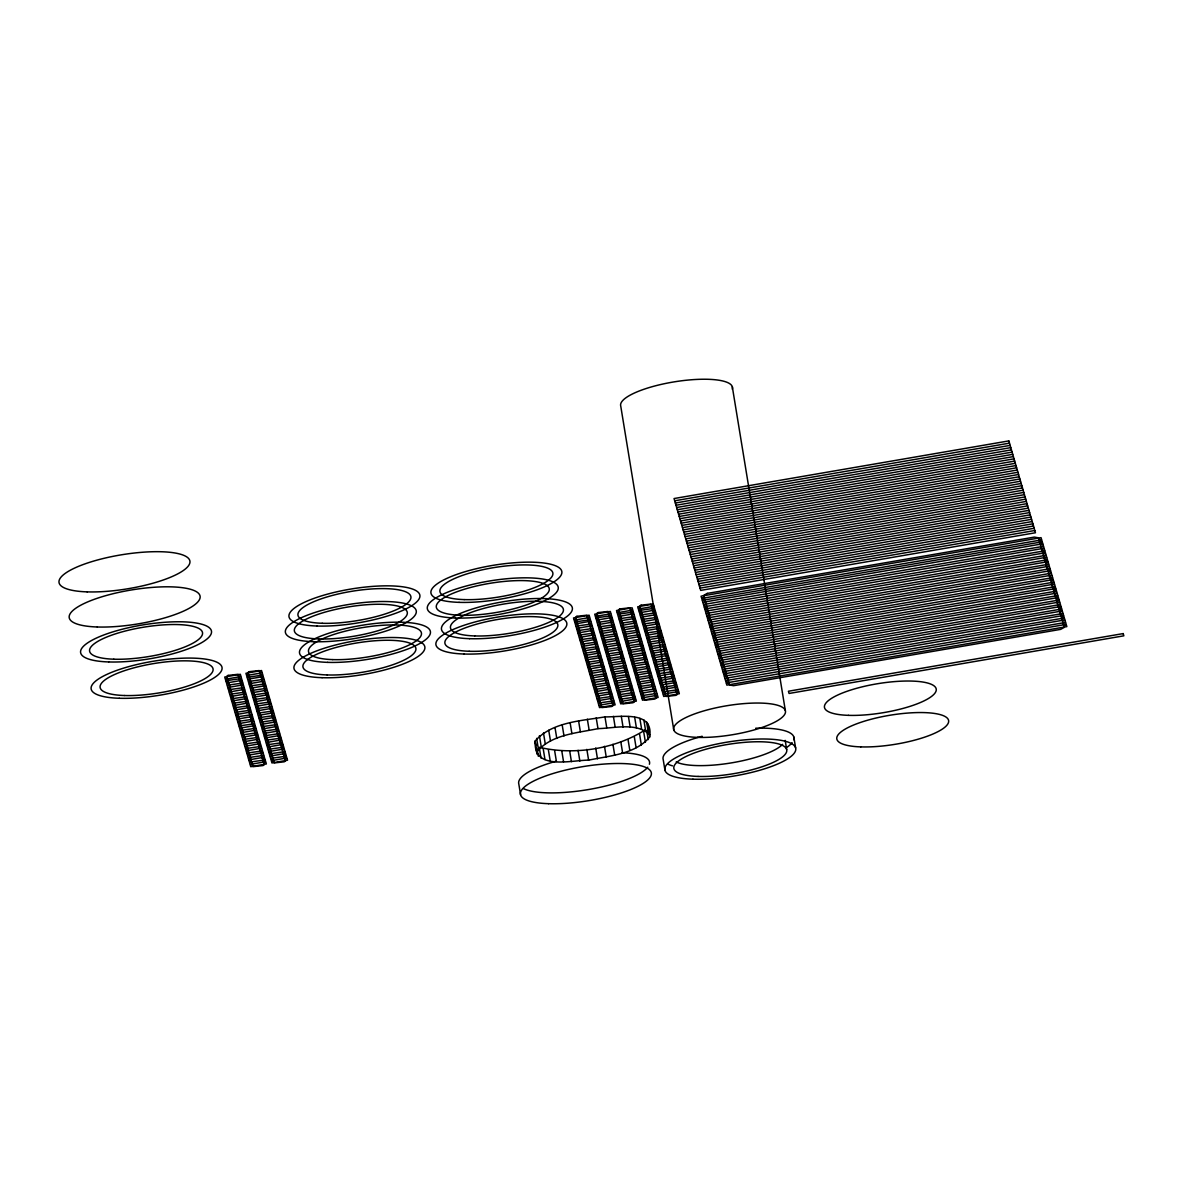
<?xml version="1.0" encoding="UTF-8"?>
<svg xmlns="http://www.w3.org/2000/svg" width="1183" height="1183" viewBox="0 0 1183 1183"><rect width="100%" height="100%" fill="white"/><g stroke="black" fill="none" stroke-linecap="round" stroke-linejoin="round"><path stroke-width="1.5" d="M535.174 743.308L535.219 740.928C551.988 721.926 581.385 720.846 604.971 716.898C620.587 717.149 654.081 710.332 649.63 737.068C635.286 754.355 609.289 755.774 588.616 760.151C571.729 760.077 534.893 770.399 535.174 743.308L536.52 745.438M536.934 754.103L535.219 740.928M647.9 723.892L649.63 737.068M536.978 751.723C551.308 734.436 577.304 733.016 597.992 728.639C614.495 728.24 636.572 722.133 649.659 734.687M540.986 758.081L539.226 747.286C574.273 755.523 615.13 749.09 645.504 729.719M239.306 678.82L241.421 678.007L240.992 676.543L225.376 679.279L225.805 680.757L239.306 678.82L241.643 678.805L242.071 680.269L226.456 683.02L226.042 681.541L228.142 680.743M238.641 676.558L240.755 675.744L240.326 674.28L224.726 677.016L225.154 678.495L227.491 678.48M260.511 675.079L262.611 674.266L262.197 672.802L246.582 675.537L247.01 677.016L249.347 677.001L262.848 675.064L263.277 676.528L247.661 679.279L247.232 677.8L249.347 677.001M228.807 683.005L226.692 683.804L227.121 685.268L240.622 683.345L242.959 683.33L243.387 684.794L227.772 687.53L227.343 686.066L229.458 685.268M259.846 672.816L261.961 672.003L261.532 670.539L245.931 673.275L246.36 674.754L248.696 674.739M249.997 679.264L247.898 680.062L248.326 681.541L261.813 679.604L264.164 679.589L264.593 681.053L248.977 683.804L248.548 682.325L250.663 681.526M240.622 683.345L242.722 682.532L242.293 681.068L239.957 681.083M230.108 687.515L228.008 688.329L228.423 689.793L241.923 687.855L244.26 687.841L244.689 689.319L229.088 692.055L228.659 690.591L230.774 689.778M251.314 683.789L249.199 684.587L249.628 686.051L263.129 684.129L265.465 684.114L265.894 685.578L250.293 688.314L249.864 686.85L251.979 686.036M261.813 679.604L263.927 678.791L263.498 677.327L261.162 677.341M241.923 687.855L244.038 687.057L243.609 685.593L241.273 685.608M231.424 692.04L229.31 692.854L229.739 694.317L243.24 692.38L245.576 692.366L246.005 693.844L230.404 696.58L229.975 695.116L232.075 694.303M252.63 688.299L250.515 689.112L250.944 690.576L264.445 688.639L266.781 688.624L267.21 690.103L251.595 692.839L251.18 691.375L253.28 690.561M263.129 684.129L265.243 683.316L264.815 681.852L262.478 681.866M243.24 692.38L245.354 691.582L244.925 690.103L242.589 690.118M232.74 696.565L230.626 697.379L231.055 698.842L244.556 696.905L246.892 696.891L247.321 698.369L231.705 701.105L231.276 699.641L233.391 698.828M253.946 692.824L251.831 693.637L252.26 695.101L265.761 693.164L268.097 693.149L268.526 694.628L252.911 697.364L252.482 695.9L254.596 695.086M264.445 688.639L266.559 687.841L266.131 686.377L263.794 686.377M244.556 696.905L246.656 696.107L246.241 694.628L243.89 694.643M234.057 701.09L231.942 701.889L232.371 703.367L245.872 701.43L248.208 701.415L248.637 702.894L233.021 705.63L232.593 704.151L234.707 703.353M255.247 697.349L253.147 698.162L253.576 699.626L267.062 697.689L269.413 697.674L269.828 699.153L254.227 701.889L253.798 700.41L255.912 699.611M265.761 693.164L267.861 692.366L267.432 690.887L265.096 690.902M245.872 701.43L247.972 700.632L247.543 699.153L245.206 699.168M235.358 705.615L233.258 706.414L233.672 707.892L247.173 705.955L249.509 705.94L249.938 707.404L234.338 710.155L233.909 708.676L236.023 707.878M256.563 701.874L254.449 702.672L254.877 704.151L268.378 702.214L270.715 702.199L271.144 703.678L255.543 706.414L255.114 704.935L257.229 704.136M267.062 697.689L269.177 696.891L268.748 695.412L266.412 695.427M247.173 705.955L249.288 705.142L248.859 703.678L246.522 703.693M236.674 710.14L234.559 710.939L234.988 712.417L248.489 710.48L250.826 710.465L251.254 711.929L235.654 714.68L235.225 713.201L237.325 712.403M257.879 706.399L255.765 707.197L256.193 708.676L269.694 706.739L272.031 706.724L272.46 708.188L256.844 710.939L256.43 709.46L258.53 708.661M268.378 702.214L270.493 701.415L270.064 699.937L267.728 699.952M248.489 710.48L250.604 709.667L250.175 708.203L247.838 708.218M237.99 714.665L235.875 715.464L236.304 716.928L249.805 715.005L252.142 714.99L252.571 716.454L236.955 719.19L236.526 717.726L238.641 716.928M269.694 706.739L271.809 705.926L271.38 704.462L269.044 704.476M259.195 710.924L257.081 711.722L257.51 713.201L271.011 711.264L273.347 711.249L273.776 712.713L258.16 715.464L257.731 713.985L259.846 713.186M249.805 715.005L251.905 714.192L251.491 712.728L249.14 712.743M239.291 719.175L237.192 719.989L237.62 721.453L251.107 719.515L253.458 719.515L253.887 720.979L238.271 723.715L237.842 722.251L239.957 721.438M271.011 711.264L273.11 710.451L272.682 708.987L270.345 709.001M260.497 715.449L258.397 716.247L258.826 717.711L272.312 715.789L274.663 715.774L275.077 717.238L259.476 719.974L259.047 718.51L261.162 717.711M251.107 719.515L253.221 718.717L252.792 717.253L250.456 717.268M240.607 723.7L238.508 724.514L238.922 725.978L252.423 724.04L254.759 724.026L255.188 725.504L239.587 728.24L239.158 726.776L241.273 725.963M272.312 715.789L274.426 714.976L273.998 713.512L271.661 713.526M261.813 719.959L259.698 720.772L260.127 722.236L273.628 720.299L275.964 720.284L276.393 721.763L260.792 724.499L260.364 723.035L262.463 722.221M241.923 728.225L239.809 729.039L240.238 730.503L253.739 728.565L256.075 728.551L256.504 730.029L240.888 732.765L240.474 731.301L242.574 730.488M252.423 724.04L254.537 723.242L254.108 721.763L251.772 721.778M273.628 720.299L275.743 719.501L275.314 718.037L272.977 718.051M263.129 724.484L261.014 725.297L261.443 726.761L274.944 724.824L277.28 724.809L277.709 726.288L262.094 729.024L261.68 727.56L263.779 726.746M243.24 732.75L241.125 733.549L241.554 735.027L255.055 733.09L257.391 733.076L257.82 734.554L242.204 737.29L241.776 735.811L243.89 735.013M253.739 728.565L255.853 727.767L255.424 726.288L253.088 726.303M274.944 724.824L277.059 724.026L276.63 722.547L274.279 722.562M264.445 729.009L262.33 729.822L262.759 731.286L276.26 729.349L278.596 729.334L279.025 730.813L263.41 733.549L262.981 732.07L265.096 731.271M244.541 737.275L242.441 738.074L242.87 739.552L256.356 737.615L258.707 737.601L259.121 739.064L243.521 741.815L243.092 740.336L245.206 739.538M255.055 733.09L257.155 732.292L256.741 730.813L254.389 730.828M276.26 729.349L278.36 728.551L277.931 727.072L275.595 727.087M265.746 733.534L263.646 734.332L264.06 735.811L277.561 733.874L279.913 733.859L280.327 735.338L264.726 738.074L264.297 736.595L266.412 735.796M245.857 741.8L243.742 742.599L244.171 744.077L257.672 742.14L260.009 742.125L260.437 743.589L244.837 746.34L244.408 744.861L246.522 744.063M256.356 737.615L258.471 736.817L258.042 735.338L255.705 735.353M588.099 619.729L590.213 618.931L589.785 617.452L574.169 620.203L574.598 621.666L576.934 621.652L590.435 619.715L590.864 621.193L575.263 623.929L574.834 622.465L576.934 621.652M277.561 733.874L279.676 733.076L279.247 731.597L276.911 731.612M267.062 738.059L264.948 738.857L265.376 740.336L278.877 738.399L281.214 738.384L281.643 739.848L266.042 742.599L265.613 741.12L267.713 740.321M247.173 746.325L245.058 747.124L245.487 748.602L258.988 746.665L261.325 746.65L261.754 748.114L246.138 750.85L245.724 749.386L247.824 748.588M257.672 742.14L259.787 741.327L259.358 739.863L257.022 739.878M587.448 617.467L589.548 616.668L589.134 615.19L573.518 617.94L573.947 619.404L576.284 619.389M609.304 615.988L611.419 615.19L610.99 613.711L595.374 616.461L595.803 617.925L609.304 615.988L611.641 615.973L612.069 617.452L596.469 620.188L596.04 618.724L598.14 617.91M577.6 623.914L575.485 624.713L575.914 626.191L589.415 624.254L591.751 624.24L592.18 625.718L576.565 628.454L576.151 626.975L578.25 626.177M278.877 738.399L280.992 737.586L280.563 736.122L278.227 736.137M268.378 742.584L266.264 743.382L266.693 744.861L280.194 742.924L282.53 742.909L282.959 744.373L267.343 747.124L266.914 745.645L269.029 744.846M248.489 750.85L246.375 751.649L246.803 753.113L260.304 751.19L262.641 751.175L263.07 752.639L247.454 755.375L247.025 753.911L249.14 753.098M258.988 746.665L261.103 745.852L260.674 744.388L258.338 744.403M608.654 613.726L610.753 612.927L610.324 611.448L594.724 614.199L595.153 615.663L597.489 615.648M631.086 612.336L633.201 611.522L632.772 610.058L617.156 612.794L617.585 614.273L631.086 612.336L633.423 612.321L633.851 613.785L618.251 616.535L617.822 615.056L619.922 614.258M598.805 620.173L596.69 620.986L597.119 622.45L610.62 620.513L612.957 620.498L613.385 621.977L597.77 624.713L597.341 623.249L599.456 622.435M589.415 624.254L591.53 623.456L591.101 621.977L588.75 621.992M578.916 628.439L576.801 629.238L577.23 630.716L590.731 628.779L593.067 628.764L593.496 630.228L577.881 632.979L577.452 631.5L579.566 630.702M280.194 742.924L282.293 742.111L281.879 740.647L279.528 740.662M269.694 747.109L267.58 747.907L268.009 749.371L281.51 747.449L283.846 747.434L284.275 748.898L268.659 751.634L268.23 750.17L270.345 749.371M249.79 755.36L247.691 756.174L248.119 757.638L261.606 755.7L263.957 755.686L264.371 757.164L248.77 759.9L248.341 758.436L250.456 757.623M260.304 751.19L262.404 750.377L261.975 748.913L259.639 748.928M630.435 610.073L632.535 609.26L632.121 607.796L616.506 610.532L616.934 612.01L619.271 611.995M652.291 608.594L654.406 607.781L653.977 606.317L638.362 609.053L638.79 610.532L652.291 608.594L654.628 608.58L655.057 610.044L639.456 612.794L639.027 611.315L641.127 610.517M620.587 616.52L618.472 617.319L618.901 618.783L632.402 616.861L634.739 616.846L635.167 618.31L619.552 621.045L619.138 619.581L621.238 618.768M600.106 624.698L598.006 625.496L598.435 626.975L611.922 625.038L614.273 625.023L614.702 626.502L599.086 629.238L598.657 627.759L600.772 626.96M610.62 620.513L612.72 619.715L612.306 618.236L609.955 618.251M590.731 628.779L592.831 627.981L592.402 626.502L590.066 626.517M580.217 632.964L578.117 633.763L578.531 635.241L592.032 633.304L594.384 633.289L594.798 634.753L579.197 637.504L578.768 636.025L580.883 635.227M281.51 747.449L283.609 746.636L283.181 745.172L280.844 745.186M651.641 606.332L653.741 605.519L653.312 604.055L637.711 606.79L638.14 608.269L640.476 608.254M270.996 751.619L268.896 752.432L269.31 753.896L282.811 751.959L285.147 751.959L285.576 753.423L269.975 756.159L269.547 754.695L271.661 753.882M251.107 759.885L248.992 760.699L249.421 762.163L262.922 760.225L265.258 760.211L265.687 761.689L250.086 764.425L249.657 762.961L251.757 762.148M261.606 755.7L263.72 754.902L263.291 753.423L260.955 753.438M641.792 612.779L639.678 613.578L640.107 615.056L653.607 613.119L655.944 613.105L656.373 614.569L640.757 617.304L640.328 615.84L642.443 615.042M632.402 616.861L634.517 616.047L634.088 614.583L631.737 614.598M621.903 621.031L619.788 621.844L620.217 623.308L633.718 621.371L636.055 621.356L636.484 622.835L620.868 625.57L620.439 624.106L622.554 623.293M601.422 629.223L599.323 630.021L599.737 631.5L613.238 629.563L615.574 629.548L616.003 631.012L600.402 633.763L599.973 632.284L602.088 631.485M611.922 625.038L614.036 624.24L613.607 622.761L611.271 622.776M592.032 633.304L594.147 632.491L593.718 631.027L591.382 631.042M581.533 637.489L579.419 638.288L579.847 639.766L593.348 637.829L595.685 637.814L596.114 639.278L580.513 642.014L580.084 640.55L582.184 639.752M282.811 751.959L284.926 751.161L284.497 749.697L282.16 749.711M272.312 756.144L270.197 756.957L270.626 758.421L284.127 756.484L286.463 756.469L286.892 757.948L271.291 760.684L270.863 759.22L272.962 758.407M262.922 760.225L265.036 759.427L264.608 757.948L262.271 757.963M252.423 764.41L250.308 765.209L250.737 766.688L266.352 763.952L265.924 762.473L263.572 762.488M653.607 613.119L655.707 612.306L655.293 610.842L652.942 610.857M643.094 617.304L640.994 618.103L641.423 619.567L654.909 617.644L657.26 617.63L657.689 619.093L642.073 621.829L641.644 620.365L643.759 619.552M633.718 621.371L635.818 620.572L635.389 619.108L633.053 619.108M623.204 625.556L621.105 626.369L621.519 627.833L635.02 625.896L637.356 625.881L637.785 627.36L622.184 630.095L621.755 628.631L623.87 627.818M613.238 629.563L615.352 628.75L614.923 627.286L612.587 627.301M602.739 633.748L600.624 634.546L601.053 636.025L614.554 634.088L616.89 634.073L617.319 635.537L601.703 638.288L601.289 636.809L603.389 636.01M593.348 637.829L595.463 637.016L595.034 635.552L592.698 635.567M582.849 642.014L580.735 642.813L581.164 644.277L594.665 642.354L597.001 642.339L597.43 643.803L581.814 646.539L581.385 645.075L583.5 644.262M284.127 756.484L286.242 755.686L285.813 754.207L283.476 754.222M273.628 760.669L271.513 761.482L271.942 762.946L287.543 760.211L287.129 758.732L284.778 758.747M654.909 617.644L657.023 616.831L656.595 615.367L654.258 615.382M644.41 621.814L642.295 622.628L642.724 624.092L656.225 622.154L658.561 622.14L658.99 623.618L643.389 626.354L642.961 624.89L645.075 624.077M635.02 625.896L637.134 625.097L636.705 623.618L634.369 623.633M624.52 630.081L622.406 630.894L622.835 632.358L636.336 630.421L638.672 630.406L639.101 631.885L623.5 634.62L623.071 633.142L625.171 632.343M614.554 634.088L616.668 633.275L616.239 631.811L613.903 631.826M604.055 638.273L601.94 639.071L602.369 640.55L615.87 638.613L618.206 638.598L618.635 640.062L603.019 642.798L602.591 641.334L604.705 640.535M594.665 642.354L596.764 641.541L596.35 640.077L593.999 640.092M584.165 646.524L582.051 647.338L582.48 648.802L595.981 646.864L598.317 646.85L598.746 648.328L583.13 651.064L582.701 649.6L584.816 648.787M656.225 622.154L658.34 621.356L657.911 619.892L655.574 619.892M645.726 626.339L643.611 627.153L644.04 628.617L657.541 626.679L659.877 626.665L660.306 628.143L644.691 630.879L644.277 629.415L646.376 628.602M625.837 634.606L623.722 635.404L624.151 636.883L637.652 634.946L639.988 634.931L640.417 636.41L624.801 639.145L624.373 637.667L626.487 636.868M636.336 630.421L638.45 629.622L638.021 628.143L635.685 628.158M615.87 638.613L617.97 637.8L617.541 636.336L615.204 636.35M605.356 642.783L603.256 643.596L603.685 645.06L617.171 643.123L619.522 643.123L619.936 644.587L604.336 647.323L603.907 645.859L606.021 645.046M585.467 651.049L583.367 651.863L583.781 653.327L597.282 651.389L599.618 651.375L600.047 652.853L584.446 655.589L584.018 654.125L586.132 653.312M595.981 646.864L598.08 646.066L597.652 644.587L595.315 644.602M657.541 626.679L659.656 625.881L659.227 624.402L656.89 624.417M647.042 630.864L644.927 631.678L645.356 633.142L658.857 631.204L661.193 631.19L661.622 632.668L646.007 635.404L645.578 633.925L647.692 633.127M627.153 639.131L625.038 639.929L625.467 641.408L638.968 639.471L641.304 639.456L641.733 640.92L626.118 643.67L625.689 642.192L627.803 641.393M637.652 634.946L639.752 634.147L639.338 632.668L636.986 632.683M617.171 643.123L619.286 642.325L618.857 640.861L616.52 640.875M606.672 647.308L604.557 648.121L604.986 649.585L618.487 647.648L620.824 647.633L621.252 649.112L605.652 651.848L605.223 650.384L607.337 649.571M586.783 655.574L584.668 656.388L585.097 657.852L598.598 655.914L600.934 655.9L601.363 657.378L585.762 660.114L585.334 658.635L587.433 657.837M597.282 651.389L599.397 650.591L598.968 649.112L596.631 649.127M658.857 631.204L660.957 630.406L660.528 628.927L658.192 628.942M648.343 635.389L646.243 636.188L646.672 637.667L660.158 635.729L662.51 635.715L662.924 637.179L647.323 639.929L646.894 638.45L649.009 637.652M628.454 643.656L626.354 644.454L626.768 645.933L640.269 643.996L642.606 643.981L643.034 645.445L627.434 648.195L627.005 646.717L629.119 645.918M638.968 639.471L641.068 638.657L640.639 637.193L638.302 637.208M618.487 647.648L620.602 646.85L620.173 645.371L617.837 645.386M607.988 651.833L605.873 652.646L606.302 654.11L619.803 652.173L622.14 652.158L622.569 653.637L606.953 656.373L606.539 654.909L608.639 654.095M588.099 660.099L585.984 660.898L586.413 662.376L599.914 660.439L602.251 660.425L602.679 661.889L587.064 664.639L586.635 663.16L588.75 662.362M598.598 655.914L600.713 655.116L600.284 653.637L597.947 653.652M660.158 635.729L662.273 634.931L661.844 633.452L659.508 633.467M649.659 639.914L647.545 640.713L647.973 642.192L661.474 640.254L663.811 640.24L664.24 641.704L648.639 644.454L648.21 642.975L650.325 642.177M629.77 648.18L627.655 648.979L628.084 650.443L641.585 648.521L643.922 648.506L644.351 649.97L628.75 652.705L628.321 651.241L630.421 650.443M640.269 643.996L642.384 643.182L641.955 641.718L639.619 641.733M619.803 652.173L621.918 651.375L621.489 649.896L619.153 649.911M609.304 656.358L607.19 657.156L607.618 658.635L621.119 656.698L623.456 656.683L623.885 658.162L608.269 660.898L607.84 659.419L609.955 658.62M589.4 664.624L587.3 665.423L587.729 666.901L601.215 664.964L603.567 664.95L603.995 666.413L588.38 669.164L587.951 667.685L590.066 666.887M599.914 660.439L602.014 659.641L601.6 658.162L599.249 658.177M661.474 640.254L663.589 639.441L663.16 637.977L660.824 637.992M650.975 644.439L648.861 645.238L649.29 646.717L662.791 644.779L665.127 644.765L665.556 646.229L649.94 648.979L649.526 647.5L651.626 646.702M631.086 652.691L628.972 653.504L629.4 654.968L642.901 653.031L645.238 653.031L645.667 654.495L630.051 657.23L629.622 655.766L631.737 654.953M641.585 648.521L643.7 647.707L643.271 646.243L640.935 646.258M621.119 656.698L623.219 655.9L622.79 654.421L620.454 654.436M610.605 660.883L608.506 661.681L608.934 663.16L622.421 661.223L624.772 661.208L625.186 662.672L609.585 665.423L609.156 663.944L611.271 663.145M590.716 669.149L588.616 669.948L589.03 671.426L602.531 669.489L604.868 669.474L605.297 670.938L589.696 673.674L589.267 672.21L591.382 671.412M601.215 664.964L603.33 664.151L602.901 662.687L600.565 662.702M662.791 644.779L664.905 643.966L664.476 642.502L662.14 642.517M652.291 648.964L650.177 649.763L650.606 651.227L664.107 649.304L666.443 649.29L666.872 650.754L651.256 653.489L650.827 652.025L652.942 651.212M632.387 657.216L630.288 658.029L630.716 659.493L644.203 657.556L646.554 657.541L646.983 659.02L631.367 661.755L630.938 660.291L633.053 659.478M642.901 653.031L645.001 652.232L644.587 650.768L642.236 650.783M622.421 661.223L624.535 660.425L624.106 658.946L621.77 658.961M611.922 665.408L609.807 666.206L610.236 667.685L623.737 665.748L626.073 665.733L626.502 667.197L610.901 669.948L610.472 668.469L612.572 667.67M592.032 673.674L589.918 674.473L590.347 675.937L603.848 674.014L606.184 673.999L606.613 675.463L590.997 678.199L590.583 676.735L592.683 675.922M602.531 669.489L604.646 668.676L604.217 667.212L601.881 667.227M664.107 649.304L666.206 648.491L665.778 647.027L663.441 647.042M653.593 653.474L651.493 654.288L651.922 655.752L665.408 653.815L667.759 653.8L668.173 655.278L652.572 658.014L652.144 656.55L654.258 655.737M633.704 661.741L631.604 662.554L632.018 664.018L645.519 662.081L647.855 662.066L648.284 663.545L632.683 666.28L632.254 664.816L634.369 664.003M644.203 657.556L646.317 656.757L645.888 655.278L643.552 655.293M623.737 665.748L625.851 664.935L625.423 663.471L623.086 663.486M613.238 669.933L611.123 670.731L611.552 672.21L625.053 670.273L627.389 670.258L627.818 671.722L612.202 674.458L611.788 672.994L613.888 672.195M593.348 678.184L591.234 678.998L591.663 680.462L605.164 678.524L607.5 678.51L607.929 679.988L592.313 682.724L591.884 681.26L593.999 680.447M603.848 674.014L605.962 673.201L605.533 671.737L603.197 671.752M665.408 653.815L667.523 653.016L667.094 651.552L664.757 651.552M654.909 657.999L652.794 658.813L653.223 660.277L666.724 658.34L669.06 658.325L669.489 659.803L653.888 662.539L653.46 661.075L655.559 660.262M645.519 662.081L647.633 661.282L647.205 659.803L644.868 659.818M625.053 670.273L627.167 669.46L626.739 667.996L624.387 668.011M635.02 666.266L632.905 667.064L633.334 668.543L646.835 666.606L649.171 666.591L649.6 668.07L633.984 670.805L633.57 669.327L635.67 668.528M614.554 674.458L612.439 675.256L612.868 676.72L626.369 674.798L628.705 674.783L629.134 676.247L613.519 678.983L613.09 677.519L615.204 676.706M605.164 678.524L607.263 677.726L606.849 676.262L604.498 676.262M594.65 682.709L592.55 683.523L592.979 684.987L606.465 683.049L608.816 683.035L609.23 684.513L593.629 687.249L593.201 685.785L595.315 684.972M666.724 658.34L668.839 657.541L668.41 656.062L666.073 656.077M656.225 662.524L654.11 663.338L654.539 664.802L668.04 662.864L670.377 662.85L670.805 664.328L655.19 667.064L654.776 665.585L656.876 664.787M646.835 666.606L648.949 665.807L648.521 664.328L646.184 664.343M626.369 674.798L628.469 673.985L628.04 672.521L625.703 672.536M636.336 670.791L634.221 671.589L634.65 673.068L648.151 671.131L650.487 671.116L650.916 672.58L635.301 675.33L634.872 673.852L636.986 673.053M615.855 678.968L613.755 679.781L614.169 681.245L627.67 679.308L630.021 679.293L630.435 680.772L614.835 683.508L614.406 682.044L616.52 681.231M606.465 683.049L608.58 682.251L608.151 680.772L605.814 680.787M595.966 687.234L593.851 688.048L594.28 689.512L607.781 687.574L610.117 687.56L610.546 689.038L594.945 691.774L594.517 690.295L596.631 689.497M668.04 662.864L670.155 662.066L669.726 660.587L667.375 660.602M657.541 667.049L655.426 667.848L655.855 669.327L669.356 667.389L671.693 667.375L672.121 668.853L656.506 671.589L656.077 670.11L658.192 669.312M648.151 671.131L650.251 670.317L649.837 668.853L647.485 668.868M627.67 679.308L629.785 678.51L629.356 677.031L627.02 677.046M637.637 675.316L635.537 676.114L635.966 677.593L649.452 675.656L651.803 675.641L652.217 677.105L636.617 679.855L636.188 678.377L638.302 677.578M617.171 683.493L615.056 684.306L615.485 685.77L628.986 683.833L631.323 683.818L631.752 685.297L616.151 688.033L615.722 686.569L617.822 685.756M607.781 687.574L609.896 686.776L609.467 685.297L607.13 685.312M597.282 691.759L595.167 692.558L595.596 694.037L609.097 692.099L611.434 692.085L611.862 693.563L596.247 696.299L595.833 694.82L597.933 694.022M669.356 667.389L671.456 666.591L671.027 665.112L668.691 665.127M658.842 671.574L656.742 672.373L657.156 673.852L670.657 671.914L673.009 671.9L673.423 673.364L657.822 676.114L657.393 674.635L659.508 673.837M649.452 675.656L651.567 674.842L651.138 673.378L648.802 673.393M628.986 683.833L631.101 683.035L630.672 681.556L628.336 681.571M638.953 679.841L636.838 680.639L637.267 682.118L650.768 680.181L653.105 680.166L653.534 681.63L637.933 684.365L637.504 682.902L639.619 682.103M618.487 688.018L616.373 688.817L616.801 690.295L630.302 688.358L632.639 688.343L633.068 689.822L617.452 692.558L617.023 691.079L619.138 690.281M609.097 692.099L611.212 691.301L610.783 689.822L608.446 689.837M598.598 696.284L596.483 697.083L596.912 698.562L610.413 696.624L612.75 696.61L613.178 698.074L597.563 700.824L597.134 699.345L599.249 698.547M670.657 671.914L672.772 671.101L672.343 669.637L670.007 669.652M660.158 676.099L658.044 676.898L658.473 678.377L671.974 676.439L674.31 676.425L674.739 677.889L659.138 680.639L658.709 679.16L660.809 678.362M650.768 680.181L652.883 679.367L652.454 677.903L650.118 677.918M630.302 688.358L632.402 687.56L631.988 686.081L629.637 686.096M640.269 684.351L638.155 685.164L638.583 686.628L652.084 684.691L654.421 684.691L654.85 686.155L639.234 688.89L638.82 687.427L640.92 686.613M619.803 692.543L617.689 693.342L618.117 694.82L631.618 692.883L633.955 692.868L634.384 694.332L618.768 697.083L618.339 695.604L620.454 694.805M610.413 696.624L612.513 695.811L612.084 694.347L609.748 694.362M599.899 700.809L597.799 701.608L598.228 703.086L611.715 701.149L614.066 701.135L614.48 702.598L598.879 705.349L598.45 703.87L600.565 703.072M671.974 676.439L674.088 675.626L673.659 674.162L671.323 674.177M661.474 680.624L659.36 681.423L659.789 682.887L673.29 680.964L675.626 680.95L676.055 682.414L660.439 685.149L660.01 683.685L662.125 682.887M652.084 684.691L654.199 683.892L653.77 682.428L651.434 682.443M631.618 692.883L633.718 692.085L633.289 690.606L630.953 690.621M641.585 688.876L639.471 689.689L639.899 691.153L653.4 689.216L655.737 689.201L656.166 690.68L640.55 693.415L640.121 691.951L642.236 691.138M621.105 697.068L619.005 697.866L619.419 699.345L632.92 697.408L635.256 697.393L635.685 698.857L620.084 701.608L619.655 700.129L621.77 699.33M611.715 701.149L613.829 700.336L613.4 698.872L611.064 698.887M601.215 705.334L599.101 706.133L599.53 707.597L615.145 704.861L614.716 703.397L612.38 703.412M662.791 685.134L660.676 685.948L661.105 687.412L674.606 685.475L676.942 685.46L677.371 686.939L661.755 689.674L661.327 688.21L663.441 687.397M673.29 680.964L675.389 680.151L674.975 678.687L672.624 678.702M653.4 689.216L655.5 688.417L655.071 686.939L652.735 686.953M642.887 693.401L640.787 694.214L641.216 695.678L654.702 693.741L657.053 693.726L657.467 695.205L641.866 697.94L641.437 696.476L643.552 695.663M622.421 701.593L620.306 702.391L620.735 703.87L636.35 701.12L635.922 699.656L633.585 699.671M632.92 697.408L635.034 696.595L634.606 695.131L632.269 695.146M664.092 689.659L661.992 690.473L662.406 691.937L675.907 690L678.243 689.985L678.672 691.464L663.072 694.199L662.643 692.735L664.757 691.922M674.606 685.475L676.706 684.676L676.277 683.212L673.94 683.227M654.702 693.741L656.816 692.942L656.388 691.464L654.051 691.478M644.203 697.926L642.088 698.724L642.517 700.203L658.132 697.467L657.704 695.988L655.367 696.003M665.408 694.184L663.293 694.998L663.722 696.462L679.338 693.726L678.909 692.247L676.572 692.262M675.907 690L678.022 689.201L677.593 687.722L675.256 687.737M1039.65 542.272L1042.164 541.533L1041.691 539.892L701.711 598.421L702.184 600.062L704.876 599.914L1039.65 542.272L1042.341 542.125L1042.815 543.766L702.835 602.31L702.362 600.653L704.876 599.914M705.526 602.147L702.998 602.901L703.486 604.543L1040.951 546.753L1043.643 546.605L1044.116 548.247L704.136 606.79L703.648 605.134L706.177 604.395M706.828 606.628L704.299 607.382L704.787 609.023L1042.253 551.234L1044.944 551.071L1045.417 552.727L705.438 611.256L704.95 609.615L707.478 608.875M708.129 611.108L705.6 611.848L706.074 613.504L1043.554 555.714L1046.245 555.552L1046.718 557.208L706.724 615.737L706.251 614.095L708.765 613.341M709.416 615.589L706.902 616.328L707.375 617.97L1044.84 560.18L1047.546 560.032L1048.02 561.674L708.025 620.217L707.552 618.576L710.066 617.822M710.717 620.069L708.203 620.809L708.676 622.45L1046.142 564.661L1048.833 564.513L1049.321 566.154L709.327 624.698L708.854 623.042L711.367 622.302M712.018 624.535L709.504 625.289L709.977 626.931L1047.443 569.141L1050.134 568.993L1050.608 570.635L710.628 629.164L710.155 627.522L712.669 626.783M713.319 629.016L710.806 629.77L711.279 631.411L1048.744 573.622L1051.436 573.459L1051.909 575.115L711.929 633.644L711.441 632.003L713.97 631.264M714.621 633.496L712.092 634.236L712.58 635.892L1050.046 578.103L1052.737 577.94L1053.21 579.596L713.231 638.125L712.743 636.484L715.271 635.729M1038.999 540.039L1041.528 539.285L1041.04 537.644L701.061 596.188L701.534 597.829L704.225 597.681M715.922 637.977L713.393 638.716L713.881 640.358L1051.347 582.568L1054.038 582.42L1054.511 584.062L714.517 642.606L714.044 640.964L716.573 640.21M717.209 642.458L714.695 643.197L715.168 644.839L1052.648 587.049L1055.34 586.901L1055.813 588.543L715.819 647.086L715.345 645.43L717.859 644.691M1040.951 546.753L1043.465 546.014L1042.992 544.357L1040.301 544.52M718.51 646.924L715.996 647.678L716.469 649.319L1053.935 591.53L1056.626 591.382L1057.114 593.023L717.12 651.552L716.647 649.911L719.16 649.171M1042.253 551.234L1044.766 550.479L1044.293 548.838L1041.602 548.986M719.811 651.404L717.297 652.158L717.77 653.8L1055.236 596.01L1057.927 595.848L1058.415 597.504L718.421 656.033L717.948 654.391L720.462 653.652M1043.554 555.714L1046.068 554.96L1045.595 553.319L1042.903 553.467M721.112 655.885L718.599 656.624L719.072 658.28L1056.537 600.476L1059.229 600.328L1059.702 601.97L719.722 660.513L719.249 658.872L721.763 658.118M1044.84 560.18L1047.369 559.441L1046.896 557.799L1044.205 557.947M722.414 660.365L719.885 661.105L720.373 662.746L1057.839 604.957L1060.53 604.809L1061.003 606.45L721.024 664.994L720.536 663.352L723.064 662.598M1046.142 564.661L1048.67 563.921L1048.182 562.265L1045.491 562.428M723.715 664.846L721.186 665.585L721.674 667.227L1059.14 609.437L1061.831 609.289L1062.304 610.931L722.325 669.474L721.837 667.818L724.366 667.079M1047.443 569.141L1049.972 568.402L1049.484 566.746L1046.792 566.908M725.016 669.312L722.488 670.066L722.961 671.707L1060.441 613.918L1063.133 613.77L1063.606 615.411L723.612 673.94L723.138 672.299L725.652 671.56M1048.744 573.622L1051.258 572.868L1050.785 571.226L1048.094 571.374M726.303 673.792L723.789 674.547L724.262 676.188L1061.728 618.398L1064.434 618.236L1064.907 619.892L724.913 678.421L724.44 676.78L726.954 676.04M1050.046 578.103L1052.559 577.348L1052.086 575.707L1049.395 575.855M727.604 678.273L725.09 679.012L725.563 680.669L1063.029 622.864L1065.72 622.716L1066.208 624.358L726.214 682.902L725.741 681.26L728.255 680.506M1051.347 582.568L1053.861 581.829L1053.388 580.188L1050.696 580.335M728.905 682.754L726.392 683.493L726.865 685.134L1066.859 626.606L1066.371 624.964L1063.68 625.112M1052.648 587.049L1055.162 586.31L1054.689 584.653L1051.998 584.816M1053.935 591.53L1056.463 590.775L1055.99 589.134L1053.284 589.282M1055.236 596.01L1057.765 595.256L1057.277 593.615L1054.585 593.762M1056.537 600.476L1059.066 599.737L1058.578 598.095L1055.887 598.243M1057.839 604.957L1060.352 604.217L1059.879 602.576L1057.188 602.724M1059.14 609.437L1061.654 608.698L1061.181 607.042L1058.489 607.204M1060.441 613.918L1062.955 613.164L1062.482 611.522L1059.791 611.67M1061.728 618.398L1064.256 617.644L1063.783 616.003L1061.092 616.151M1063.029 622.864L1065.558 622.125L1065.07 620.484L1062.378 620.631M674.694 500.793L1009.483 443.152M675.345 503.026L1010.134 445.385M675.996 505.274L1010.77 447.632M676.646 507.507L1011.421 449.865M677.297 509.755L1012.071 452.113M677.948 511.988L1012.722 454.346M678.598 514.221L1013.373 456.594M679.249 516.468L1014.023 458.827M679.9 518.701L1014.674 461.074M680.55 520.949L1015.325 463.307M681.201 523.182L1015.975 465.555M681.852 525.429L1016.626 467.788M682.502 527.662L1017.276 470.021M683.153 529.91L1017.927 472.268M683.804 532.143L1018.578 474.501M684.454 534.391L1019.228 476.749M685.105 536.624L1019.879 478.982M685.756 538.871L1020.53 481.23M686.391 541.104L1021.18 483.463M687.042 543.352L1021.831 485.71M687.693 545.585L1022.467 487.943M688.343 547.833L1023.118 490.191M688.994 550.065L1023.768 492.424M689.645 552.313L1024.419 494.671M690.295 554.546L1025.07 496.904M690.946 556.794L1025.72 499.152M691.597 559.027L1026.371 501.385M692.247 561.26L1027.021 503.633M692.898 563.507L1027.672 505.866M693.549 565.74L1028.323 508.113M694.199 567.988L1028.973 510.346M694.85 570.221L1029.624 512.579M695.5 572.468L1030.275 514.827M696.151 574.701L1030.925 517.06M696.802 576.949L1031.576 519.307M697.452 579.182L1032.227 521.54M698.103 581.43L1032.877 523.788M698.739 583.663L1033.528 526.021M699.39 585.91L1034.179 528.269M700.04 588.143L1034.814 530.502M793.823 737.009L795.612 747.878M732.321 386.826L785.349 710.643M785.172 740.366L786.651 749.431M673.763 729.852L620.735 406.035A56.636 14.758 -9.3 0 1 676.78 381.458A56.636 14.758 -9.3 0 1 732.292 389.177M664.979 770.37L663.19 759.501A66.307 17.272 -9.3 0 1 702.14 736.27M646.554 721.763L648.314 732.558M646.731 730.621L648.195 739.612M643.848 719.915L645.607 730.71M643.656 731.493L645.415 742.288M639.855 718.406L641.63 729.201M639.589 734.214L641.363 745.009M634.679 717.282L636.439 728.077M634.339 736.935L636.114 747.73M628.439 716.543L630.199 727.338M628.04 739.552L629.814 750.347M621.282 716.233L623.042 727.027M620.853 742.037L622.613 752.832M613.4 716.351L615.16 727.146M612.927 744.314L614.702 755.109M604.971 716.898L606.746 727.693M604.483 746.31L606.243 757.105M596.217 717.844L597.992 728.639M595.714 748.011L597.489 758.806M587.36 719.19L589.119 729.985M586.842 749.357L588.616 760.151M578.591 720.891L580.35 731.686M578.088 750.303L579.862 761.098M570.147 722.887L571.907 733.682M569.674 750.85L571.433 761.645M562.221 725.164L563.995 735.959M561.792 750.968L563.552 761.763M555.019 727.649L556.794 738.443M554.635 750.658L556.409 761.453M548.72 730.266L550.494 741.061M548.394 749.918L550.169 760.713M543.485 732.987L545.245 743.767M543.219 748.795L544.979 759.59M539.418 735.708L541.193 746.503M536.638 738.369L538.413 749.164M537.112 749.031L538.295 756.233M520.594 794.872L518.805 784.004A66.307 17.272 -9.3 0 1 556.202 761.201M647.752 767.22A66.307 17.272 -9.3 0 1 588.971 789.46A66.307 17.272 -9.3 0 1 523.507 788.617M622.021 752.728A66.307 17.272 -9.3 0 1 649.393 764.262M792.122 742.717A66.307 17.272 -9.3 0 1 786.739 747.39M672.521 765.859A66.307 17.272 -9.3 0 1 667.892 764.114M755.73 728.21A66.307 17.272 -9.3 0 1 793.778 739.759M782.628 744.358A57.213 14.906 -9.3 0 1 731.212 762.917A57.213 14.906 -9.3 0 1 676.203 761.941M228.082 675.404L226.825 676.218L253.073 766.673L262.981 765.564L264.238 764.75L237.99 674.295L228.082 675.404M249.288 671.663L248.031 672.476L274.279 762.931L284.186 761.822L285.443 761.009L259.195 670.554L249.288 671.663M576.875 616.313L575.633 617.127L601.866 707.597L611.788 706.488L613.031 705.674L586.783 615.204L576.875 616.313M598.08 612.572L596.838 613.385L623.071 703.855L632.979 702.746L634.236 701.933L607.988 611.463L598.08 612.572M619.862 608.92L618.62 609.733L644.853 700.188L654.776 699.079L656.018 698.266L629.77 607.811L619.862 608.92M641.068 605.178L639.826 605.992L666.059 696.447L675.966 695.338L677.223 694.525L650.975 604.069L641.068 605.178M707.242 593.408L703.574 595.433L729.556 684.987L733.564 685.696L1060.663 629.371L1064.33 627.345L1038.349 537.792L1034.341 537.097L707.242 593.408M1008.833 440.904L674.044 498.546L700.691 590.391L1035.465 532.749L1008.833 440.904M1123.199 633.585L788.425 691.227L789.076 693.46L1123.85 635.818L1123.199 633.585M318.611 638.938A57.213 14.906 -9.3 0 0 407.144 614.302A57.213 14.906 -9.3 0 0 326.73 611.655A57.213 14.906 -9.3 0 0 318.611 638.938M313.48 641.689A66.307 17.272 -9.3 0 0 416.091 613.134A66.307 17.272 -9.3 0 0 322.9 610.073A66.307 17.272 -9.3 0 0 313.48 641.689M322.072 677.696A66.307 17.272 -9.3 0 0 424.682 649.142A66.307 17.272 -9.3 0 0 331.477 646.081A66.307 17.272 -9.3 0 0 322.072 677.696M327.188 674.946A57.213 14.906 -9.3 0 0 415.736 650.31A57.213 14.906 -9.3 0 0 335.307 647.663A57.213 14.906 -9.3 0 0 327.188 674.946M317.088 626.029A66.307 17.272 -9.3 0 0 419.699 597.489A66.307 17.272 -9.3 0 0 326.493 594.413A66.307 17.272 -9.3 0 0 317.088 626.029M322.205 623.278A57.213 14.906 -9.3 0 0 410.752 598.642A57.213 14.906 -9.3 0 0 330.323 595.995A57.213 14.906 -9.3 0 0 322.205 623.278M332.748 659.611A57.213 14.906 -9.3 0 0 421.296 634.975A57.213 14.906 -9.3 0 0 340.867 632.328A57.213 14.906 -9.3 0 0 332.748 659.611M327.632 662.362A66.307 17.272 -9.3 0 0 430.242 633.807A66.307 17.272 -9.3 0 0 337.037 630.746A66.307 17.272 -9.3 0 0 327.632 662.362M87.128 591.87A66.307 17.272 -9.3 0 0 189.738 563.33A66.307 17.272 -9.3 0 0 96.533 560.254A66.307 17.272 -9.3 0 0 87.128 591.87M108.703 661.948A66.307 17.272 -9.3 0 0 211.313 633.393A66.307 17.272 -9.3 0 0 118.123 630.332A66.307 17.272 -9.3 0 0 108.703 661.948M113.834 659.197A57.213 14.906 -9.3 0 0 202.367 634.561A57.213 14.906 -9.3 0 0 121.953 631.914A57.213 14.906 -9.3 0 0 113.834 659.197M124.363 695.515A57.213 14.906 -9.3 0 0 212.91 670.879A57.213 14.906 -9.3 0 0 132.481 668.232A57.213 14.906 -9.3 0 0 124.363 695.515M119.246 698.266A66.307 17.272 -9.3 0 0 221.857 669.726A66.307 17.272 -9.3 0 0 128.651 666.65A66.307 17.272 -9.3 0 0 119.246 698.266M97.317 626.99A66.307 17.272 -9.3 0 0 199.927 598.435A66.307 17.272 -9.3 0 0 106.721 595.374A66.307 17.272 -9.3 0 0 97.317 626.99M469.577 638.687A66.307 17.272 -9.3 0 0 572.188 610.132A66.307 17.272 -9.3 0 0 478.997 607.071A66.307 17.272 -9.3 0 0 469.577 638.687M474.708 635.936A57.213 14.906 -9.3 0 0 563.241 611.3A57.213 14.906 -9.3 0 0 482.827 608.654A57.213 14.906 -9.3 0 0 474.708 635.936M464.165 599.604A57.213 14.906 -9.3 0 0 552.712 574.968A57.213 14.906 -9.3 0 0 472.283 572.321A57.213 14.906 -9.3 0 0 464.165 599.604M459.048 602.354A66.307 17.272 -9.3 0 0 561.659 573.814A66.307 17.272 -9.3 0 0 468.453 570.738A66.307 17.272 -9.3 0 0 459.048 602.354M469.148 651.271A57.213 14.906 -9.3 0 0 557.681 626.635A57.213 14.906 -9.3 0 0 477.267 623.988A57.213 14.906 -9.3 0 0 469.148 651.271M464.032 654.022A66.307 17.272 -9.3 0 0 566.642 625.467A66.307 17.272 -9.3 0 0 473.437 622.406A66.307 17.272 -9.3 0 0 464.032 654.022M455.44 618.014A66.307 17.272 -9.3 0 0 558.051 589.459A66.307 17.272 -9.3 0 0 464.845 586.398A66.307 17.272 -9.3 0 0 455.44 618.014M460.557 615.264A57.213 14.906 -9.3 0 0 549.104 590.628A57.213 14.906 -9.3 0 0 468.675 587.981A57.213 14.906 -9.3 0 0 460.557 615.264M848.418 715.345A56.636 14.758 -9.3 0 0 936.078 690.961A56.636 14.758 -9.3 0 0 856.462 688.343A56.636 14.758 -9.3 0 0 848.418 715.345M860.825 746.887A56.636 14.758 -9.3 0 0 948.47 722.502A56.636 14.758 -9.3 0 0 868.854 719.87A56.636 14.758 -9.3 0 0 860.825 746.887M548.572 803.686A66.307 17.272 -9.3 0 0 651.182 775.131A66.307 17.272 -9.3 0 0 557.977 772.07A66.307 17.272 -9.3 0 0 548.572 803.686M692.957 779.183A66.307 17.272 -9.3 0 0 795.567 750.628A66.307 17.272 -9.3 0 0 702.362 747.567A66.307 17.272 -9.3 0 0 692.957 779.183M698.074 776.432A57.213 14.906 -9.3 0 0 786.606 751.796A57.213 14.906 -9.3 0 0 706.192 749.15A57.213 14.906 -9.3 0 0 698.074 776.432M697.659 737.379A56.636 14.758 -9.3 0 0 785.32 712.994A56.636 14.758 -9.3 0 0 705.704 710.362A56.636 14.758 -9.3 0 0 697.659 737.379"/></g></svg>
